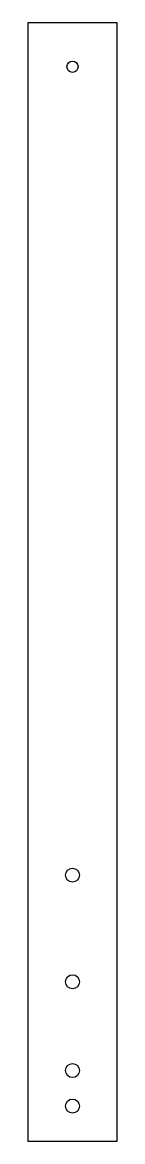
# Model space of a CAD drawing. Header units: millimetres. Extents: x -23 to 8, y 70 to 470.
import ezdxf

# ---------------------------------------------------------------- set-up
doc = ezdxf.new("R2010")
doc.units = ezdxf.units.MM
doc.layers.get('0').update_dxf_attribs({"linetype": 'CONTINUOUS'})

msp = doc.modelspace()

# ---------------------------------------------------------------- linework, layer by layer
msp.add_lwpolyline([(-23.31, 69.85), (-23.31, 469.98), (8.44, 469.98), (8.44, 69.85)], close=True)
for centre, radius in [((-7.44, 454.11), 2), ((-7.44, 165.1), 2.5), ((-7.44, 127), 2.5), ((-7.44, 95.25), 2.5), ((-7.44, 82.55), 2.5)]:
    msp.add_circle(centre, radius)

doc.saveas('drawing.dxf')
